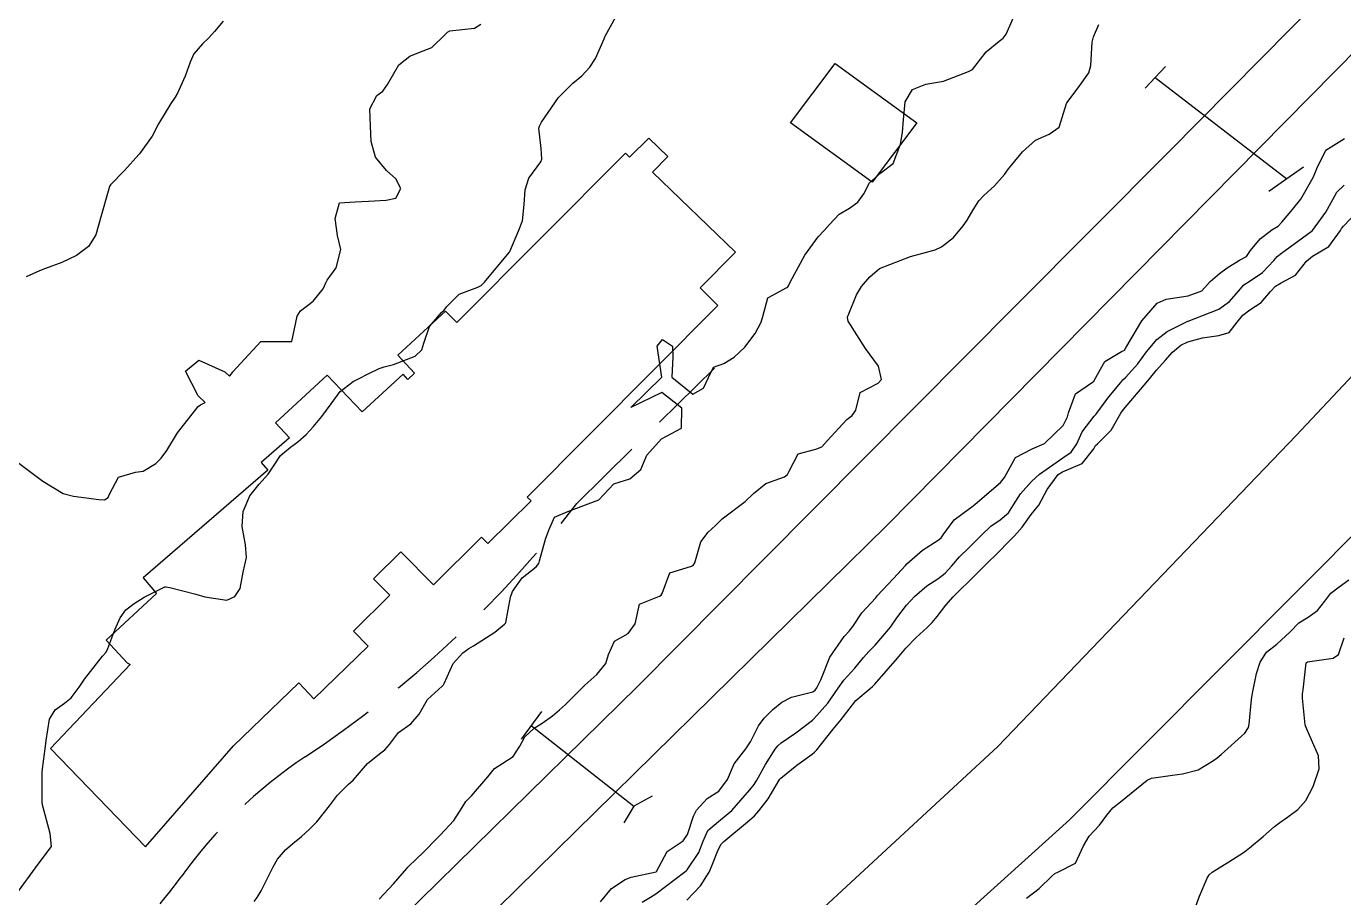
# Model space of a CAD drawing. Header units: metres. Extents: x 298520 to 308411, y 7433745 to 7450750.
# Drawn here: x 300612.4 to 300697.7, y 7446824 to 7446880.4 of the extents above; entities that cross this region are included whole.
import ezdxf

# ---------------------------------------------------------------- set-up
doc = ezdxf.new("R2010")
doc.units = ezdxf.units.M
doc.header["$LTSCALE"] = 10
doc.linetypes.add('DASHED', pattern=[0.75, 0.5, -0.25])
for name, color, linetype in [('Curvas de Nivel 1m', 11, 'Continuous'), ('Curvas de Nivel 5m', 15, 'Continuous'), ('Edificações', 30, 'Continuous'), ('Linha Férrea', 251, 'TRACKS'), ('Pórtico', 62, 'Continuous'), ('Vias Primárias', 230, 'Continuous'), ('Vias Secundárias', 230, 'DASHED')]:
    doc.layers.add(name, color=color, linetype=linetype)
doc.linetypes.add('TRACKS', pattern='A,0.15,[130,ltypeshp.shx,S=0.25,R=0,X=0,Y=0],0.15', length=0.3)

msp = doc.modelspace()

# ---------------------------------------------------------------- linework, layer by layer
at = {"layer": 'Curvas de Nivel 1m', "flags": 128}
for points, elevation in [([(300611.729, 7446824.162), (300613.183, 7446826.14), (300614.04, 7446827.292), (300613.949, 7446828.133), (300613.474, 7446829.894), (300613.445, 7446830.138), (300613.431, 7446831.968), (300613.44, 7446832.138), (300613.648, 7446833.768), (300613.695, 7446834.136), (300613.917, 7446835.514), (300614.29, 7446836.13), (300614.884, 7446836.55), (300615.315, 7446836.912), (300615.835, 7446837.603), (300616.181, 7446838.107), (300617.348, 7446839.59), (300617.572, 7446839.866), (300617.691, 7446840.087), (300618.146, 7446841.307), (300618.49, 7446842.079), (300618.86, 7446842.596), (300619.387, 7446843.011), (300620.04, 7446843.417), (300621.304, 7446844.051), (300621.371, 7446844.082), (300621.403, 7446844.093), (300621.447, 7446844.093), (300621.707, 7446844.045), (300623.397, 7446843.614), (300623.979, 7446843.429), (300625.391, 7446843.226), (300625.922, 7446843.465), (300626.254, 7446843.987), (300626.462, 7446845.033), (300626.659, 7446845.981), (300626.605, 7446846.812), (300626.379, 7446847.986), (300626.444, 7446848.966), (300626.883, 7446849.979), (300627.48, 7446850.72), (300628.071, 7446851.381), (300628.456, 7446851.96), (300628.874, 7446852.584), (300629.51, 7446853.114), (300629.996, 7446853.465), (300630.536, 7446853.94), (300631.007, 7446854.456), (300631.535, 7446855.109), (300632.141, 7446855.921), (300632.741, 7446856.726), (300633.565, 7446857.372), (300633.914, 7446857.55), (300634.581, 7446857.89), (300635.248, 7446858.212), (300635.577, 7446858.313), (300636.191, 7446858.483), (300637.585, 7446859.019), (300638.012, 7446859.423), (300638.152, 7446859.844), (300638.523, 7446860.921), (300639.298, 7446861.833), (300639.461, 7446861.986), (300639.618, 7446862.194), (300640.437, 7446863.016), (300641.638, 7446863.486), (300641.867, 7446863.579), (300642.068, 7446863.804), (300643.662, 7446865.73), (300643.689, 7446865.753), (300643.71, 7446865.78), (300644.296, 7446867.155), (300644.525, 7446867.772), (300644.65, 7446868.819), (300644.698, 7446869.77), (300644.948, 7446870.54), (300645.731, 7446871.582), (300645.776, 7446871.759), (300645.743, 7446872.446), (300645.599, 7446873.762), (300645.626, 7446873.9), (300645.767, 7446874.153), (300646.859, 7446875.744), (300647.792, 7446876.667), (300648.368, 7446877.154), (300648.897, 7446877.719), (300649.254, 7446878.273), (300649.83, 7446879.541), (300649.875, 7446879.667), (300649.896, 7446879.709), (300650.586, 7446880.962)], 668), ([(300625.166, 7446880.681), (300624.591, 7446880.012), (300624.237, 7446879.606), (300623.821, 7446879.226), (300623.262, 7446878.575), (300623.031, 7446878.028), (300622.692, 7446877.133), (300622.195, 7446876.036), (300622.056, 7446875.762), (300621.776, 7446875.368), (300620.973, 7446874.052), (300620.563, 7446873.246), (300619.734, 7446872.109), (300619.712, 7446872.092), (300619.695, 7446872.07), (300618.772, 7446871.03), (300617.867, 7446870.088), (300617.807, 7446869.994), (300617.709, 7446869.694), (300617.262, 7446868.096), (300616.907, 7446866.869), (300616.437, 7446866.108), (300615.657, 7446865.518), (300614.712, 7446865.07), (300613.648, 7446864.674), (300613.265, 7446864.525), (300612.409, 7446864.152)], 667), ([(300627.16, 7446823.714), (300627.367, 7446823.977), (300627.614, 7446824.419), (300628.385, 7446825.962), (300628.683, 7446826.465), (300629.2, 7446827.069), (300629.668, 7446827.483), (300630.222, 7446827.94), (300630.748, 7446828.405), (300631.222, 7446828.884), (300632.035, 7446829.918), (300632.555, 7446830.599), (300633.254, 7446831.287), (300633.574, 7446831.581), (300633.85, 7446831.894), (300634.506, 7446832.653), (300635.277, 7446833.273), (300635.621, 7446833.535), (300635.917, 7446833.874), (300636.507, 7446834.652), (300637.297, 7446835.222), (300637.854, 7446835.852), (300638.375, 7446836.786), (300639.33, 7446837.648), (300639.418, 7446837.743), (300639.453, 7446837.829), (300640.042, 7446839.127), (300640.674, 7446839.817), (300641.068, 7446840.101), (300641.357, 7446840.262), (300642.734, 7446841.157), (300643.372, 7446841.674), (300643.427, 7446841.725), (300643.458, 7446841.779), (300643.762, 7446843.412), (300643.88, 7446843.775), (300644.509, 7446844.672), (300645.419, 7446845.385), (300645.584, 7446845.596), (300645.636, 7446845.758), (300646.025, 7446847.173), (300646.247, 7446847.752), (300646.606, 7446848.604), (300647.465, 7446848.955), (300649.473, 7446849.71), (300650.439, 7446850.745), (300651.487, 7446851.082), (300652.194, 7446851.679), (300652.58, 7446852.6), (300653.523, 7446853.66), (300654.834, 7446854.342), (300654.849, 7446855.647), (300653.553, 7446856.661), (300651.543, 7446855.69), (300653.563, 7446857.66), (300653.259, 7446859.665), (300653.597, 7446860.089), (300654.254, 7446859.653), (300654.273, 7446858.963), (300654.207, 7446857.654), (300655.552, 7446856.544), (300656.258, 7446856.931), (300656.571, 7446857.63), (300656.903, 7446858.297), (300657.577, 7446858.531), (300658.242, 7446858.952), (300658.92, 7446859.6), (300659.602, 7446860.478), (300659.989, 7446861.206), (300660.095, 7446861.585), (300660.418, 7446862.796), (300661.641, 7446863.46), (300661.708, 7446863.503), (300661.758, 7446863.568), (300661.873, 7446863.794), (300662.802, 7446865.553), (300663.675, 7446866.726), (300664.068, 7446867.147), (300664.416, 7446867.533), (300665.027, 7446868.193), (300665.699, 7446868.597), (300666.234, 7446868.985), (300666.621, 7446869.511), (300667.003, 7446870.225), (300667.727, 7446870.872), (300668.531, 7446871.488), (300669.005, 7446872.74), (300669.139, 7446873.479), (300669.182, 7446874.058), (300669.308, 7446875.477), (300669.791, 7446876.273), (300670.651, 7446876.605), (300671.797, 7446876.809), (300673.416, 7446877.426), (300673.661, 7446877.566), (300673.808, 7446877.75), (300674.54, 7446878.695), (300675.4, 7446879.404), (300675.647, 7446879.589), (300675.837, 7446879.852), (300676.325, 7446880.918)], 669), ([(300611.835, 7446852.157), (300613.481, 7446850.913), (300614.79, 7446850.127), (300615.471, 7446849.954), (300617.112, 7446849.738), (300617.469, 7446849.718), (300617.702, 7446849.857), (300617.808, 7446850.087), (300618.38, 7446851.185), (300619.487, 7446851.501), (300619.979, 7446851.574), (300620.79, 7446852.057), (300621.148, 7446852.404), (300621.506, 7446852.901), (300622.205, 7446854.04), (300623.54, 7446855.751), (300623.699, 7446855.861), (300623.99, 7446856.016), (300623.549, 7446856.455), (300622.727, 7446858.033), (300623.58, 7446858.75), (300625.255, 7446858.003), (300625.569, 7446857.72), (300625.701, 7446857.868), (300625.786, 7446857.997), (300627.593, 7446859.97), (300629.593, 7446859.95), (300629.951, 7446861.605), (300630.155, 7446861.945), (300630.99, 7446862.569), (300631.634, 7446863.362), (300631.808, 7446863.76), (300631.894, 7446863.926), (300632.47, 7446864.737), (300632.777, 7446865.913), (300632.568, 7446866.813), (300632.413, 7446867.919), (300632.684, 7446868.929), (300633.699, 7446869.004), (300634.559, 7446869.032), (300635.701, 7446869.102), (300636.337, 7446869.237), (300636.648, 7446869.866), (300636.332, 7446870.483), (300635.724, 7446871.026), (300635.027, 7446871.887), (300634.736, 7446872.902), (300634.702, 7446873.891), (300634.654, 7446875.012), (300635.101, 7446875.887), (300635.502, 7446876.167), (300635.79, 7446876.597), (300636.521, 7446877.869), (300637.237, 7446878.433), (300637.815, 7446878.656), (300638.672, 7446878.99), (300639.529, 7446879.833), (300639.681, 7446879.985), (300639.835, 7446880.064), (300641.42, 7446880.231), (300641.84, 7446880.489)], 667), ([(300649.577, 7446823.706), (300650.299, 7446824.572), (300651.177, 7446825.147), (300651.575, 7446825.29), (300653.183, 7446825.642), (300653.218, 7446825.669), (300653.91, 7446826.952), (300654.927, 7446827.644), (300655.217, 7446828.063), (300655.609, 7446829.256), (300655.8, 7446829.634), (300656.481, 7446830.387), (300657.245, 7446830.858), (300657.806, 7446831.612), (300658.232, 7446832.642), (300658.986, 7446833.594), (300659.288, 7446834.06), (300659.802, 7446835.081), (300660.181, 7446835.581), (300660.743, 7446836.144), (300661.319, 7446836.618), (300661.948, 7446836.939), (300663.329, 7446837.285), (300663.487, 7446837.391), (300663.599, 7446837.546), (300663.854, 7446838.058), (300664.421, 7446839.534), (300665.366, 7446840.866), (300665.681, 7446841.206), (300665.926, 7446841.514), (300666.493, 7446842.402), (300667.401, 7446843.363), (300667.46, 7446843.441), (300667.499, 7446843.499), (300668.557, 7446844.626), (300669.329, 7446845.471), (300669.424, 7446845.576), (300670.434, 7446846.459), (300671.439, 7446847.1), (300671.63, 7446847.26), (300671.771, 7446847.447), (300672.478, 7446848.42), (300673.469, 7446849.162), (300673.632, 7446849.266), (300673.847, 7446849.424), (300675.487, 7446850.833), (300675.735, 7446851.153), (300675.866, 7446851.396), (300676.455, 7446852.444), (300677.518, 7446853.023), (300678.322, 7446853.368), (300679.535, 7446854.533), (300679.808, 7446855.079), (300679.89, 7446855.347), (300680.33, 7446856.567), (300681.425, 7446857.331), (300681.52, 7446857.374), (300681.565, 7446857.485), (300682.242, 7446858.664), (300683.312, 7446859.313), (300683.504, 7446859.401), (300683.595, 7446859.555), (300684.621, 7446861.295), (300685.624, 7446862.435), (300686.201, 7446862.7), (300687.629, 7446862.914), (300688.519, 7446863.247), (300689.044, 7446863.837), (300689.65, 7446864.37), (300690.154, 7446864.727), (300690.953, 7446865.217), (300691.408, 7446865.47), (300691.669, 7446865.855), (300692.279, 7446866.602), (300693.043, 7446867.196), (300693.452, 7446867.427), (300693.69, 7446867.681), (300694.375, 7446868.508), (300694.923, 7446869.172), (300695.727, 7446870.578), (300695.901, 7446870.989), (300695.965, 7446871.158), (300696.547, 7446872.35), (300697.752, 7446873.088)], 671), ([(300652.282, 7446823.679), (300652.826, 7446824.014), (300653.168, 7446824.223), (300655.054, 7446825.642), (300655.123, 7446825.702), (300655.185, 7446825.773), (300655.946, 7446826.888), (300656.225, 7446827.63), (300656.538, 7446828.309), (300657.226, 7446828.89), (300658.078, 7446829.607), (300659.246, 7446830.942), (300659.535, 7446831.302), (300659.713, 7446831.585), (300660.258, 7446832.59), (300660.899, 7446833.574), (300661.064, 7446833.794), (300661.287, 7446833.984), (300662.221, 7446834.633), (300663.302, 7446835.459), (300663.403, 7446835.548), (300664.304, 7446836.549), (300664.977, 7446837.525), (300665.338, 7446838.037), (300666.044, 7446838.815), (300666.616, 7446839.507), (300666.951, 7446839.91), (300667.361, 7446840.316), (300668.355, 7446841.485), (300668.773, 7446842.089), (300669.394, 7446842.89), (300669.67, 7446843.197), (300669.918, 7446843.465), (300670.707, 7446844.16), (300671.414, 7446844.597), (300671.903, 7446844.96), (300672.333, 7446845.441), (300672.828, 7446846.037), (300673.435, 7446846.603), (300674.249, 7446847.418), (300674.847, 7446848.014), (300675.458, 7446848.429), (300675.989, 7446848.871), (300676.325, 7446849.391), (300676.763, 7446850.104), (300677.488, 7446850.895), (300678.008, 7446851.372), (300679.509, 7446852.431), (300680.063, 7446852.797), (300680.421, 7446853.341), (300680.762, 7446854.107), (300681.541, 7446855.12), (300681.642, 7446855.229), (300681.712, 7446855.328), (300682.495, 7446856.379), (300683.259, 7446857.313), (300683.403, 7446857.474), (300683.568, 7446857.632), (300684.364, 7446858.516), (300684.939, 7446859.29), (300685.601, 7446860.087), (300686.27, 7446860.61), (300687.567, 7446861.26), (300687.601, 7446861.272), (300687.633, 7446861.279), (300689.621, 7446862.063), (300690.309, 7446862.54), (300690.89, 7446863.217), (300691.235, 7446863.618), (300691.643, 7446863.891), (300692.429, 7446864.424), (300693.168, 7446865.195), (300693.397, 7446865.461), (300693.668, 7446865.677), (300695.598, 7446867.077), (300695.683, 7446867.143), (300696.53, 7446868.322), (300696.985, 7446869.147), (300697.248, 7446869.614), (300697.722, 7446870.078)], 672), ([(300655.165, 7446823.804), (300656.068, 7446824.737), (300656.61, 7446825.626), (300656.787, 7446826.026), (300657.205, 7446827.063), (300657.391, 7446827.437), (300657.564, 7446827.615), (300659.227, 7446828.984), (300659.544, 7446829.272), (300659.826, 7446829.584), (300660.446, 7446830.373), (300661.151, 7446831.571), (300661.188, 7446831.636), (300661.255, 7446831.715), (300662.285, 7446832.543), (300663.278, 7446833.255), (300663.441, 7446833.387), (300663.578, 7446833.546), (300664.639, 7446834.872), (300665.185, 7446835.522), (300665.237, 7446835.588), (300665.305, 7446835.688), (300666.112, 7446836.721), (300667.044, 7446837.503), (300667.202, 7446837.633), (300667.336, 7446837.786), (300668.806, 7446839.478), (300669.359, 7446840.114), (300670.024, 7446840.805), (300670.735, 7446841.456), (300671.056, 7446841.775), (300671.384, 7446842.163), (300671.947, 7446842.892), (300672.412, 7446843.44), (300672.911, 7446843.932), (300673.413, 7446844.414), (300674.421, 7446845.415), (300675.433, 7446846.408), (300675.917, 7446846.917), (300676.385, 7446847.391), (300676.887, 7446847.95), (300677.464, 7446848.759), (300677.743, 7446849.102), (300677.957, 7446849.373), (300678.501, 7446850.383), (300679.207, 7446851.354), (300679.496, 7446851.53), (300680.766, 7446852.076), (300681.518, 7446853.015), (300681.629, 7446853.221), (300681.748, 7446853.328), (300682.635, 7446854.216), (300683.273, 7446855.313), (300683.377, 7446855.479), (300683.547, 7446855.683), (300684.915, 7446857.29), (300685.2, 7446857.654), (300685.575, 7446858.115), (300686.136, 7446858.723), (300686.621, 7446859.27), (300687.147, 7446859.715), (300687.6, 7446859.933), (300688.557, 7446860.2), (300689.604, 7446860.349), (300690.28, 7446860.55), (300690.795, 7446861.218), (300691.158, 7446861.675), (300691.621, 7446862.014), (300692.347, 7446862.481), (300692.959, 7446863.197), (300693.287, 7446863.544), (300693.641, 7446863.755), (300694.582, 7446864.243), (300695.286, 7446865.166), (300695.666, 7446865.481), (300696.723, 7446866.099), (300697.49, 7446867.142), (300697.559, 7446867.267), (300697.687, 7446867.43), (300698.519, 7446868.313)], 673), ([(300677.168, 7446823.933), (300677.991, 7446824.556), (300678.806, 7446825.364), (300679.001, 7446825.546), (300679.187, 7446825.625), (300680.335, 7446826.204), (300680.854, 7446827.335), (300681.219, 7446827.95), (300681.881, 7446828.669), (300682.364, 7446829.319), (300682.759, 7446829.793), (300683.241, 7446830.163), (300684.635, 7446831.289), (300684.964, 7446831.578), (300685.259, 7446831.698), (300686.621, 7446831.908), (300687.264, 7446831.995), (300688.272, 7446832.246), (300689.277, 7446832.845), (300689.501, 7446833.015), (300689.77, 7446833.233), (300691.297, 7446834.612), (300691.524, 7446834.984), (300691.571, 7446835.207), (300691.731, 7446836.793), (300691.786, 7446837.205), (300692.059, 7446838.486), (300692.286, 7446839.201), (300692.703, 7446839.853), (300693.365, 7446840.375), (300694.236, 7446841.177), (300694.789, 7446841.762), (300695.387, 7446842.129), (300696.002, 7446842.546), (300696.477, 7446843.149), (300696.873, 7446843.68), (300697.412, 7446844.084), (300698.023, 7446844.528)], 674)]:
    msp.add_lwpolyline(points, dxfattribs=dict(at, elevation=elevation))
at = {"layer": 'Curvas de Nivel 5m', "flags": 128}
for points, elevation in [([(300635.259, 7446823.879), (300636.184, 7446824.859), (300637.041, 7446825.861), (300637.109, 7446825.936), (300637.185, 7446826.008), (300638.127, 7446826.918), (300639.028, 7446827.833), (300639.215, 7446828.017), (300640.085, 7446828.961), (300640.619, 7446829.816), (300640.866, 7446830.184), (300641.24, 7446830.56), (300642.301, 7446831.794), (300642.729, 7446832.32), (300643.266, 7446832.685), (300643.939, 7446833.108), (300644.352, 7446833.769), (300644.681, 7446834.374), (300645.295, 7446834.937), (300645.797, 7446835.256), (300646.481, 7446835.748), (300646.923, 7446836.13), (300647.314, 7446836.473), (300647.948, 7446837.106), (300648.58, 7446837.721), (300649.34, 7446838.41), (300649.927, 7446839.125), (300650.104, 7446839.702), (300650.488, 7446840.572), (300651.367, 7446841.074), (300651.831, 7446841.683), (300652.117, 7446842.954), (300653.4, 7446843.492), (300653.515, 7446843.545), (300653.567, 7446843.658), (300654.075, 7446844.995), (300655.42, 7446845.394), (300655.592, 7446845.468), (300655.687, 7446845.637), (300656.078, 7446846.999), (300656.556, 7446847.629), (300657.021, 7446848.06), (300657.462, 7446848.491), (300658.941, 7446849.598), (300659.478, 7446850.125), (300660.286, 7446850.781), (300661.489, 7446851.213), (300661.7, 7446851.358), (300661.789, 7446851.567), (300662.379, 7446852.692), (300663.514, 7446852.985), (300663.912, 7446853.149), (300664.25, 7446853.539), (300665.537, 7446854.907), (300665.875, 7446855.182), (300666.103, 7446855.514), (300666.404, 7446856.662), (300667.56, 7446857.256), (300667.783, 7446857.497), (300667.576, 7446858.354), (300666.736, 7446859.509), (300665.61, 7446861.272), (300665.576, 7446861.52), (300665.581, 7446861.553), (300665.615, 7446861.645), (300666.161, 7446862.989), (300666.482, 7446863.512), (300667.013, 7446864.143), (300667.655, 7446864.675), (300669.663, 7446865.47), (300671.239, 7446865.882), (300671.669, 7446866.081), (300672.429, 7446866.689), (300673.064, 7446867.436), (300673.31, 7446867.812), (300673.699, 7446868.476), (300674.066, 7446869.058), (300674.401, 7446869.413), (300675.091, 7446870.034), (300675.727, 7446870.76), (300676.002, 7446871.126), (300676.215, 7446871.395), (300676.899, 7446872.231), (300677.749, 7446872.988), (300678.632, 7446873.367), (300679.284, 7446873.833), (300679.749, 7446875.351), (300679.784, 7446875.432), (300680.616, 7446876.52), (300681.191, 7446877.336), (300681.328, 7446877.817), (300681.402, 7446879.334), (300681.502, 7446879.668), (300681.844, 7446880.463)], 670), ([(300688.068, 7446823.251), (300688.353, 7446824.066), (300688.866, 7446825.243), (300688.985, 7446825.443), (300689.189, 7446825.621), (300690.269, 7446826.3), (300691.2, 7446826.902), (300691.378, 7446827.031), (300691.601, 7446827.206), (300692.479, 7446827.932), (300693.224, 7446828.569), (300693.572, 7446828.842), (300694.064, 7446829.182), (300694.73, 7446829.683), (300695.244, 7446830.256), (300695.728, 7446831.163), (300696.114, 7446832.308), (300696.062, 7446833.152), (300695.3, 7446834.867), (300695.227, 7446835.086), (300695.212, 7446835.161), (300695.027, 7446836.871), (300695.034, 7446837.164), (300695.068, 7446837.422), (300695.265, 7446839.161), (300695.354, 7446839.236), (300697.023, 7446839.476), (300697.359, 7446839.701), (300697.717, 7446840.789)], 675)]:
    msp.add_lwpolyline(points, dxfattribs=dict(at, elevation=elevation))
at = {"layer": 'Edificações'}
for points in [[(300664.778, 7446877.943), (300670.053, 7446874.105), (300667.165, 7446870.263), (300661.89, 7446874.101)], [(300620.119, 7446827.259), (300625.834, 7446833.789), (300630.046, 7446837.871), (300631.037, 7446836.848), (300634.536, 7446840.239), (300633.595, 7446841.211), (300635.954, 7446843.537), (300634.898, 7446844.607), (300636.665, 7446846.35), (300638.764, 7446844.221), (300641.884, 7446847.298), (300642.29, 7446846.886), (300645.087, 7446849.645), (300644.837, 7446849.898), (300657.175, 7446862.3), (300656.031, 7446863.438), (300658.332, 7446865.752), (300652.958, 7446870.908), (300653.943, 7446871.935), (300652.703, 7446873.124), (300651.453, 7446871.89), (300651.199, 7446872.147), (300640.284, 7446861.192), (300639.557, 7446861.917), (300636.473, 7446859.081), (300637.552, 7446857.908), (300637.118, 7446857.51), (300636.811, 7446857.844), (300634.156, 7446855.402), (300631.891, 7446857.792), (300628.547, 7446854.698), (300629.455, 7446853.724), (300627.617, 7446852.14), (300628.051, 7446851.637), (300619.973, 7446844.667), (300620.844, 7446843.658), (300617.582, 7446840.645), (300618.946, 7446839.168), (300619.131, 7446839.05), (300613.977, 7446833.633)]]:
    msp.add_lwpolyline(points, close=True, dxfattribs=at)
at = {"layer": 'Linha Férrea', "flags": 128}
for points in [[(298729.261, 7450749.95), (298734.809, 7450730.65), (298742.343, 7450703.451), (298750.119, 7450676.237), (298757.889, 7450649.199), (298765.189, 7450623.712), (298769.985, 7450606.424), (298776.494, 7450583.287), (298783.055, 7450560.248), (298788.164, 7450542.214), (298793.821, 7450521.584), (298798.125, 7450506.606), (298804.386, 7450484.418), (298809.295, 7450466.837), (298814.551, 7450448.858), (298819.559, 7450431.225), (298826.267, 7450408.649), (298831.926, 7450389.314), (298837.135, 7450370.779), (298842.092, 7450352.398), (298847.802, 7450331.823), (298852.149, 7450316.412), (298858.34, 7450294.769), (298862.969, 7450278.965), (298867.952, 7450260.088), (298870.924, 7450249.95), (298873.722, 7450238.982), (298878.355, 7450222.697), (298882.025, 7450210.358), (298885.603, 7450197.651), (298890.189, 7450181.049), (298894.637, 7450166.006), (298898.995, 7450149.812), (298904.361, 7450131.79), (298908.122, 7450117.709), (298911.93, 7450103.946), (298916.104, 7450089.039), (298920.554, 7450073.399), (298923.212, 7450064.319), (298926.468, 7450052.577), (298930.321, 7450038.956), (298934.723, 7450023.223), (298938.252, 7450011.622), (298941.509, 7449999.193), (298944.399, 7449989.651), (298947.701, 7449977.682), (298952.335, 7449961.49), (298956.967, 7449946.581), (298961.92, 7449929.017), (298965.909, 7449915.258), (298970.082, 7449900.905), (298973.936, 7449887.787), (298977.788, 7449874.853), (298981.549, 7449862.469), (298986.366, 7449847.197), (298989.852, 7449836.37), (298994.575, 7449822.337), (298999.437, 7449807.292), (299004.068, 7449794.269), (299008.7, 7449781.657), (299013.057, 7449770.328), (299018.285, 7449757.718), (299022.322, 7449748.037), (299026.817, 7449737.63), (299031.861, 7449726.852), (299036.814, 7449716.896), (299043.096, 7449705.205), (299047.821, 7449696.534), (299054.335, 7449685.572), (299060.664, 7449675.852), (299069.469, 7449663.104), (299077.541, 7449652.872), (299085.429, 7449643.336), (299089.832, 7449637.784), (299098.728, 7449628.561), (299107.993, 7449618.793), (299117.442, 7449610.031), (299127.077, 7449601.223), (299138.453, 7449591.782), (299150.409, 7449582.651), (299162.779, 7449573.982), (299174.004, 7449567.002), (299185.962, 7449560.295), (299199.698, 7449553.222), (299213.253, 7449547.024), (299227.033, 7449541.5), (299241.999, 7449536.525), (299258.424, 7449531.831), (299277.224, 7449527.814), (299295.935, 7449525.032), (299311.589, 7449523.57), (299326.876, 7449522.883), (299340.975, 7449522.747), (299353.572, 7449523.111), (299369.274, 7449524.069), (299382.826, 7449525.211), (299396.609, 7449526.717), (299414.178, 7449529.501), (299430.969, 7449532.603), (299440.142, 7449534.839), (299451.094, 7449537.487), (299469.666, 7449542.917), (299486.963, 7449547.755), (299510.376, 7449554.83), (299531.414, 7449561.037), (299544.903, 7449564.894), (299559.186, 7449569.068), (299590.197, 7449576.665), (299616.417, 7449582.259), (299645.03, 7449585.805), (299675.251, 7449587.635), (299705.522, 7449586.259), (299732.882, 7449582.825), (299762.581, 7449576.088), (299791.888, 7449566.944), (299816.217, 7449556.896), (299840.774, 7449544.781), (299859.676, 7449534.387), (299878.529, 7449521.308), (299897.376, 7449507.135), (299919.538, 7449486.991), (299927.658, 7449478.626), (299947.133, 7449456.962), (299961.499, 7449437.961), (299971.137, 7449424.784), (299981.869, 7449408.322), (299997.595, 7449383.682), (300016.228, 7449354.96), (300035.864, 7449324.687), (300055.136, 7449295.587), (300073.232, 7449268.397), (300085.868, 7449249.95), (300089.501, 7449244.778), (300101.211, 7449227.647), (300111.197, 7449214.14), (300124.752, 7449194.736), (300135.909, 7449179.759), (300148.296, 7449162.129), (300160.805, 7449144.566), (300173.129, 7449128.481), (300185.523, 7449112.088), (300198.402, 7449095.758), (300207.462, 7449083.98), (300220.094, 7449068.515), (300233.468, 7449051.744), (300246.778, 7449035.349), (300263.478, 7449015.076), (300277.526, 7448998.444), (300292.814, 7448981.501), (300306.688, 7448964.856), (300324.623, 7448944.393), (300340.398, 7448926.517), (300357.9, 7448907.843), (300372.755, 7448891.817), (300392.041, 7448871.054), (300410.717, 7448852.066), (300427.475, 7448834.137), (300439.245, 7448822.858), (300454.898, 7448806.525), (300473.448, 7448788.164), (300493.111, 7448768.808), (300511.705, 7448749.95), (300518.198, 7448743.612), (300525.672, 7448735.984), (300530.889, 7448730.361), (300538.141, 7448723.284), (300543.771, 7448717.624), (300548.924, 7448711.903), (300554.778, 7448706.093), (300562.444, 7448698.573), (300570.483, 7448690.198), (300580.06, 7448680.508), (300590.013, 7448670.628), (300599.102, 7448661.391), (300608.565, 7448651.702), (300616.68, 7448643.32), (300625.581, 7448633.859), (300633.62, 7448625.859), (300641.21, 7448617.858), (300649.582, 7448609.897), (300659.386, 7448599.72), (300667.387, 7448591.231), (300676.098, 7448582.784), (300683.871, 7448574.669), (300691.725, 7448567.153), (300703.33, 7448554.876), (300711.744, 7448546.351), (300718.093, 7448539.767), (300726.506, 7448530.983), (300733.153, 7448523.695), (300741.152, 7448514.418), (300747.426, 7448507.242), (300750.054, 7448504.018), (300758.169, 7448493.99), (300764.854, 7448485.238), (300772.251, 7448475.55), (300781.114, 7448462.855), (300788.178, 7448452.147), (300795.99, 7448439.115), (300802.712, 7448427.661), (300809.137, 7448414.665), (300814.959, 7448402.42), (300819.763, 7448391.601), (300824.722, 7448378.533), (300829.079, 7448366.59), (300833.249, 7448353.858), (300836.592, 7448342.438), (300839.822, 7448330.572), (300842.678, 7448317.912), (300845.758, 7448304.202), (300848.387, 7448291.169), (300849.927, 7448279.903), (300851.843, 7448266.756), (300852.632, 7448254.174), (300852.974, 7448249.95), (300853.718, 7448237.64), (300853.896, 7448226.066), (300854.164, 7448215.145), (300853.836, 7448203.832), (300853.598, 7448192.905), (300852.795, 7448182.25), (300851.991, 7448170.79), (300850.801, 7448159.302), (300849.223, 7448146.768), (300848.151, 7448135.486), (300846.96, 7448124.114), (300845.442, 7448113.546), (300844.222, 7448102.204), (300842.288, 7448090.385), (300840.978, 7448078.33), (300839.608, 7448068.386), (300838.209, 7448056.39), (300836.541, 7448045.166), (300835.023, 7448032.665), (300833.535, 7448020.341), (300832.284, 7448009.205), (300831.094, 7447998.637), (300829.874, 7447985.926), (300828.432, 7447973.713), (300826.546, 7447955.639), (300825.162, 7447943.391), (300824.986, 7447942.247), (300823.836, 7447930.96), (300822.657, 7447919.829), (300821.593, 7447909.075), (300820.243, 7447895.408), (300819.533, 7447885.934), (300818.679, 7447872.07), (300818.298, 7447858.799), (300817.927, 7447851.916), (300817.786, 7447841.862), (300817.933, 7447833.489), (300818.516, 7447815.843), (300820.361, 7447795.876), (300822.449, 7447776.733), (300825.922, 7447758.996), (300827.722, 7447750.217), (300828.687, 7447743.229), (300830.467, 7447731.539), (300833.751, 7447711.152), (300838.977, 7447681.969), (300842.161, 7447664.851), (300846.249, 7447643.566), (300856.898, 7447587.933), (300861.3, 7447564.706), (300863.731, 7447552.015), (300867.081, 7447534.8), (300870.251, 7447518.153), (300879.139, 7447471.406), (300882.717, 7447452.426), (300886.196, 7447433.436), (300890.621, 7447408.952), (300893.065, 7447393.996), (300894.895, 7447382.534), (300896.018, 7447374.923), (300897.056, 7447367.88), (300898.671, 7447355.202), (300899.884, 7447344.173), (300901.155, 7447328.57), (300902.425, 7447306.17), (300902.632, 7447290.927), (300902.643, 7447274.906), (300901.209, 7447249.806), (300899.894, 7447235.454), (300897.424, 7447214.973), (300896.24, 7447207.108, -0.017609), (300893.245, 7447191.067), (300890.79, 7447180.008), (300886.347, 7447162.337), (300883.122, 7447151.267), (300877.521, 7447133.871), (300873.858, 7447123.752), (300865.532, 7447103.056), (300859.822, 7447090.388), (300850.503, 7447071.406), (300846.315, 7447063.106), (300836.805, 7447045.834), (300827.664, 7447031.197), (300815.395, 7447013.014), (300803.069, 7446996.228), (300792.968, 7446983.245), (300781.446, 7446969.292), (300759.63, 7446945.435), (300748.36, 7446933.669), (300737.301, 7446922.447), (300720.178, 7446905.644), (300707.821, 7446893.561), (300697.057, 7446883.028), (300686.376, 7446872.224), (300676.506, 7446862.329), (300660.145, 7446845.845), (300651.989, 7446837.638), (300637.917, 7446823.835), (300624.102, 7446810.419), (300614.955, 7446801.573), (300610.107, 7446796.538), (300599.124, 7446785.64, 0.017844), (300588.776, 7446774.611), (300582.973, 7446768.596), (300572.807, 7446757.15), (300570.635, 7446754.423, -0.018804), (300566.868, 7446749.902, -0.021463), (300565.197, 7446747.771, 0.014089), (300560.744, 7446742.236), (300556.818, 7446737.065), (300549.018, 7446726.402), (300544.903, 7446720.152), (300542.989, 7446717.435), (300540.702, 7446714.014), (300534.516, 7446704.131), (300528.813, 7446694.775), (300525.37, 7446688.688), (300519.775, 7446678.443, 0.017217), (300513.559, 7446666.068), (300510.115, 7446659.471), (300505.35, 7446648.44), (300501.39, 7446638.953, 0.017957), (300498.447, 7446631.125), (300492.383, 7446614.647), (300488.086, 7446600.958), (300484.889, 7446590.082), (300482.448, 7446580.533), (300479.028, 7446566.174), (300474.999, 7446546.195), (300472.245, 7446530.076), (300469.723, 7446510.133), (300467.649, 7446494.09), (300465.343, 7446472.628), (300462.509, 7446448.283), (300460.589, 7446427.75), (300458.173, 7446403.459), (300455.716, 7446377.743), (300453.679, 7446357.578), (300451.179, 7446331.957), (300448.408, 7446302.907), (300446.096, 7446278.461), (300443.948, 7446255.986), (300443.327, 7446249.95), (300441.921, 7446236.026), (300439.714, 7446214.959), (300437.145, 7446189.663), (300434.772, 7446164.489), (300432.986, 7446145.942), (300427.675, 7446092.019), (300425.457, 7446069.071), (300422.052, 7446034.05), (300420.454, 7446017.74), (300416.946, 7445981.751), (300414.159, 7445952.95), (300410.686, 7445916.311), (300408.437, 7445891.812), (300405.718, 7445868.171), (300403.766, 7445842.739), (300401.654, 7445818.651), (300400.337, 7445806.143), (300399.876, 7445801.282), (300399.266, 7445794.558)], [(298905.363, 7450145.031), (298910.207, 7450124.873), (298915.002, 7450108.012), (298921.739, 7450085.266), (298926.98, 7450064.83), (298931.003, 7450051.742), (298934.224, 7450039.953), (298937.65, 7450027.983), (298940.458, 7450017.786), (298943.206, 7450008.624), (298945.866, 7449998.811), (298948.85, 7449988.084), (298952.218, 7449977.183), (298954.849, 7449967.637), (298957.892, 7449956.733), (298961.763, 7449943.848), (298964.896, 7449932.558), (298968.973, 7449920.293), (298972.372, 7449908.382), (298975.8, 7449896.208), (298979.287, 7449884.682), (298982.035, 7449875.079), (298985.463, 7449863.464), (298988.891, 7449853.475), (298994.252, 7449836.792), (298999.642, 7449820.007), (299004.122, 7449806.223), (299009.577, 7449791.55), (299017.072, 7449771.922), (299023.852, 7449755.78), (299031.351, 7449735.099), (299042.615, 7449714.768), (299049.157, 7449702.257), (299057.947, 7449687.795), (299067.128, 7449674.025), (299074.388, 7449663.764), (299083.266, 7449652.271), (299093.226, 7449640.21), (299104.865, 7449628.3), (299116.059, 7449616.929), (299127.188, 7449606.965), (299134.846, 7449600.398), (299146.061, 7449590.999), (299159.8, 7449581.134), (299172.881, 7449572.672), (299188.754, 7449563.553), (299203.487, 7449555.781), (299219.692, 7449548.782), (299229.285, 7449544.979), (299249.695, 7449538.196), (299264.418, 7449534.22), (299286.841, 7449530.183), (299305.276, 7449527.832), (299319.472, 7449527.113), (299340.209, 7449526.73), (299362.575, 7449527.496), (299380.335, 7449528.889), (299402.027, 7449531.43), (299418.393, 7449534.55), (299439.271, 7449538.773), (299455.546, 7449542.61), (299468.219, 7449546.447), (299486.071, 7449551.679), (299502.678, 7449556.429), (299521.873, 7449562.476), (299544.903, 7449569.511), (299558.765, 7449572.874), (299572.65, 7449576.475), (299589.389, 7449580.647), (299603.615, 7449583.903), (299623.713, 7449587.445), (299640.449, 7449589.67), (299657.813, 7449590.983), (299675.925, 7449591.554), (299694.255, 7449591.042), (299708.541, 7449590.126), (299722.182, 7449588.244), (299738.919, 7449585.56), (299759.653, 7449580.821), (299775.25, 7449576.474), (299786.436, 7449572.94), (299797.015, 7449569.282), (299807.003, 7449565.52), (299816.424, 7449561.561), (299823.596, 7449557.979), (299834.148, 7449553.022), (299842.943, 7449548.641), (299850.946, 7449544.045), (299857.58, 7449540.07), (299867.592, 7449534.039), (299879.685, 7449526.144), (299888.765, 7449519.647), (299901.686, 7449509.708), (299911.305, 7449500.703), (299920.635, 7449492.515), (299928.708, 7449484.626), (299935.814, 7449476.733), (299943.925, 7449467.258), (299951.104, 7449459.003), (299957.671, 7449450.784), (299963.484, 7449442.67), (299970.77, 7449432.303), (299976.475, 7449423.904), (299982.432, 7449414.862), (299988.891, 7449404.85), (299995.852, 7449394.443), (300002.312, 7449383.928), (300010.887, 7449370.223), (300018.781, 7449358.239), (300026.569, 7449345.892), (300033.388, 7449335.88), (300041.176, 7449324.037), (300049.358, 7449311.838), (300057.288, 7449299.745), (300065.47, 7449287.364), (300073.508, 7449275.701), (300081.011, 7449264.541), (300090.196, 7449251.298), (300091.164, 7449249.95), (300100.525, 7449236.167), (300109.403, 7449223.951), (300117.162, 7449213.187), (300127.336, 7449198.457), (300139.6, 7449181.446), (300149.952, 7449166.72), (300159.813, 7449153.466), (300168.75, 7449141.382), (300179.779, 7449126.346), (300190.932, 7449112.414), (300203.876, 7449095.222), (300217.308, 7449078.587), (300230.374, 7449062.005), (300242.887, 7449046.162), (300256.877, 7449029.774), (300272.777, 7449010.921), (300288.309, 7448992.868), (300306.303, 7448971.97), (300322.512, 7448953.54), (300337.055, 7448937.024), (300349.196, 7448923.521), (300363.433, 7448907.803), (300372.178, 7448898.27), (300387.649, 7448881.624), (300402.322, 7448866.086), (300417.298, 7448851.105), (300428.763, 7448838.962), (300440.716, 7448827.379), (300454.398, 7448813.148), (300467.461, 7448800.639), (300481.638, 7448785.533), (300502.227, 7448765.254), (300514.06, 7448753.852), (300517.826, 7448749.95), (300528.275, 7448738.976), (300540.783, 7448726.333), (300551.364, 7448715.261), (300568.358, 7448698.083), (300580.431, 7448686.447), (300591.073, 7448675.242), (300605.822, 7448659.996), (300619.827, 7448645.871), (300631.531, 7448633.85), (300641.93, 7448623.388), (300651.196, 7448614.132), (300663.21, 7448601.736), (300675.654, 7448588.967), (300686.366, 7448579.136), (300697.132, 7448567.001), (300714.307, 7448549.82), (300728.065, 7448535.254), (300742.189, 7448519.954), (300754.02, 7448506), (300763.608, 7448493.67), (300772.134, 7448482.969), (300781.594, 7448469.905), (300789.873, 7448457.453), (300798.087, 7448444.138), (300806.367, 7448430.378), (300809.353, 7448423.731), (300815.826, 7448410.715), (300822.176, 7448396.83), (300827.777, 7448382.459), (300832.26, 7448369.325), (300838.297, 7448352.647), (300842.655, 7448335.903), (300846.951, 7448318.72), (300850.061, 7448305.153), (300853.485, 7448286.05), (300855.912, 7448269.922), (300857.341, 7448249.95), (300858.33, 7448231.606), (300857.942, 7448206.205), (300856.925, 7448178.368), (300854.333, 7448156.855), (300851.333, 7448129.708), (300849.095, 7448108.502), (300845.739, 7448085.317), (300843.044, 7448064.17), (300840.396, 7448043.097), (300838.567, 7448030.951), (300837.041, 7448016.016), (300835.11, 7447994.958), (300832.975, 7447975.28), (300830.738, 7447953.623), (300829.108, 7447937.188), (300828.366, 7447933.435), (300827.045, 7447924.743), (300825.629, 7447910.191), (300824.268, 7447895.589), (300822.966, 7447881.617), (300821.953, 7447863.074), (300821.73, 7447846.352), (300821.738, 7447838.346), (300822.298, 7447822.796), (300823.264, 7447806.625), (300824.128, 7447792.391), (300826.211, 7447777.691), (300829.715, 7447760.435), (300831.501, 7447751.07), (300833.495, 7447738.255), (300836.415, 7447720.056), (300862.711, 7447579.549), (300879.787, 7447489.912), (300882.904, 7447473.371), (300886.736, 7447453.399), (300891.84, 7447425.61), (300894.824, 7447408.419), (300897.501, 7447392.308), (300900.259, 7447374.699), (300902.627, 7447356.768), (300903.989, 7447344.999), (300904.86, 7447335.88), (300905.847, 7447322.28), (300906.291, 7447313.022), (300906.573, 7447308.418), (300906.759, 7447298.893), (300906.88, 7447292.725, -0.006984), (300906.844, 7447284.829), (300906.695, 7447276.838), (300906.36, 7447267.883), (300905.744, 7447256.667), (300905.23, 7447249.95), (300904.292, 7447239.525), (300903.012, 7447227.25), (300901.034, 7447212.309), (300899.543, 7447202.921, -0.011988), (300897.909, 7447194.02), (300894.997, 7447180.769), (300891.356, 7447165.387), (300887.457, 7447151.115), (300883.301, 7447137.652), (300876.75, 7447119.219), (300874.099, 7447111.988), (300871.749, 7447106.138, -0.018309), (300868.914, 7447099.764, 0.011681), (300865.826, 7447093.061), (300860.469, 7447081.825), (300851.72, 7447064.422), (300846.208, 7447053.937), (300843.033, 7447048.479), (300836.89, 7447038.137), (300827.206, 7447022.921), (300821.11, 7447014.014), (300814.857, 7447005.089), (300809.628, 7446998.099), (300801.236, 7446986.884), (300791.122, 7446974.407), (300781.425, 7446962.969), (300774.943, 7446955.767), (300762.88, 7446942.762), (300751.299, 7446930.933), (300734.873, 7446914.565), (300727.949, 7446907.628), (300717.868, 7446897.443), (300705.6, 7446885.783), (300698.716, 7446879.048), (300668.127, 7446848.06), (300640.994, 7446821.407), (300627.442, 7446808.23), (300610.345, 7446790.697), (300597.443, 7446778.155), (300592.334, 7446772.486), (300571.229, 7446748.595), (300567.705, 7446744.65), (300564.743, 7446740.8), (300562.62, 7446737.769), (300551.356, 7446722.391), (300544.903, 7446712.981), (300541.869, 7446707.917), (300539.497, 7446704.103, 0.003437), (300530.37, 7446689.205, 0.010632), (300522.744, 7446675.931, 0.016565), (300518.05, 7446666.625, -0.011698), (300511.771, 7446653.868, 0.029635), (300510.132, 7446650.211), (300505.481, 7446638.898), (300500.314, 7446625.471), (300492.316, 7446601.197), (300488.229, 7446587.047), (300485.297, 7446575.185), (300482.347, 7446562.473), (300481.087, 7446556.089, 0.004599), (300479.148, 7446545.763), (300476.443, 7446530.265), (300474.645, 7446518.085), (300472.755, 7446502.987), (300471.297, 7446490.618), (300469.17, 7446472.092), (300467.901, 7446459.793), (300466.767, 7446449.806), (300465.445, 7446435.701), (300463.191, 7446412.592), (300462.659, 7446405.266), (300461.606, 7446397.228), (300459.608, 7446375.419), (300458.167, 7446361.3), (300456.938, 7446349.283), (300454.601, 7446324.341), (300452.383, 7446301.27), (300450.408, 7446280.731), (300448.612, 7446261.944), (300447.444, 7446249.79), (300445.943, 7446235.321), (300443.682, 7446213.965), (300443.009, 7446207.561), (300441.275, 7446189.511), (300439.198, 7446168.049), (300436.473, 7446140.607), (300434.029, 7446115.856), (300431.015, 7446085.098), (300427.797, 7446052.837), (300425.199, 7446025.415), (300423.636, 7446009.727), (300422.457, 7445994.573), (300421.615, 7445989.53), (300419.286, 7445963.664), (300415.807, 7445928.192), (300414.69, 7445917.527), (300413.782, 7445904.921), (300412.247, 7445888.391), (300411.949, 7445886.157), (300411.266, 7445881.618), (300410.692, 7445876.189), (300409.038, 7445857.286), (300407.606, 7445838.578), (300405.212, 7445812.517), (300404.532, 7445804.524), (300403.437, 7445794.141)]]:
    msp.add_lwpolyline(points, format="xyb", dxfattribs=at)
at = {"layer": 'Pórtico'}
for points in [[(300686.153, 7446877.745), (300684.849, 7446876.35)], [(300685.501, 7446877.048), (300694.023, 7446870.489)], [(300695.094, 7446871.234), (300694.023, 7446870.489), (300692.85, 7446869.674)], [(300645.755, 7446836.011), (300644.444, 7446834.234)], [(300645.1, 7446835.123), (300651.749, 7446829.885)], [(300652.919, 7446830.539), (300651.749, 7446829.885), (300651.093, 7446828.809)]]:
    msp.add_lwpolyline(points, dxfattribs=at)
at = {"layer": 'Vias Primárias'}
for points in [[(300865.516, 7447058.343), (300853.259, 7447039.095), (300842.598, 7447023.315), (300832.213, 7447008.178), (300824.364, 7446997.126), (300799.287, 7446964.975, -0.031955), (300784.454, 7446948.277), (300773.001, 7446936.238), (300742.295, 7446904.131), (300726.31, 7446887.624), (300710.469, 7446870.743), (300694.616, 7446853.872), (300675.296, 7446833.764), (300654.274, 7446814.301), (300629.849, 7446792.946), (300622.863, 7446787.024, 0.017672), (300612.162, 7446777.283, 0.001604), (300604.458, 7446769.707, 0.027938), (300589.109, 7446752.717, -0.064013), (300586.187, 7446749.72), (300575.852, 7446736.444)], [(300591.195, 7446745.572, 0.022366), (300594.012, 7446748.761, -0.027938), (300608.89, 7446765.23, -0.001604), (300616.565, 7446772.777, -0.017672), (300626.937, 7446782.218), (300633.959, 7446788.171), (300659.958, 7446810.978), (300679.944, 7446829.002), (300699.551, 7446848.706), (300715.791, 7446865.602), (300731.836, 7446882.378), (300747.521, 7446899.017), (300777.559, 7446931.89), (300780.304, 7446934.775)]]:
    msp.add_lwpolyline(points, format="xyb", dxfattribs=at)
at = {"layer": 'Vias Secundárias'}
msp.add_lwpolyline([(300550.284, 7446745.104, 0.166856), (300555.264, 7446748.431), (300562.973, 7446757.559), (300575.33, 7446772.476, -0.034801), (300586.028, 7446783.702, 0.06566), (300591.772, 7446790.523), (300602.781, 7446804.474), (300606.533, 7446809.521, -0.076672), (300615.602, 7446818.465, 0.081082), (300622.43, 7446825.318, -0.090786), (300630.472, 7446833.084, 0.081912), (300648.057, 7446849.477), (300658.56, 7446859.807)], format="xyb", dxfattribs=at)

doc.saveas('drawing.dxf')
